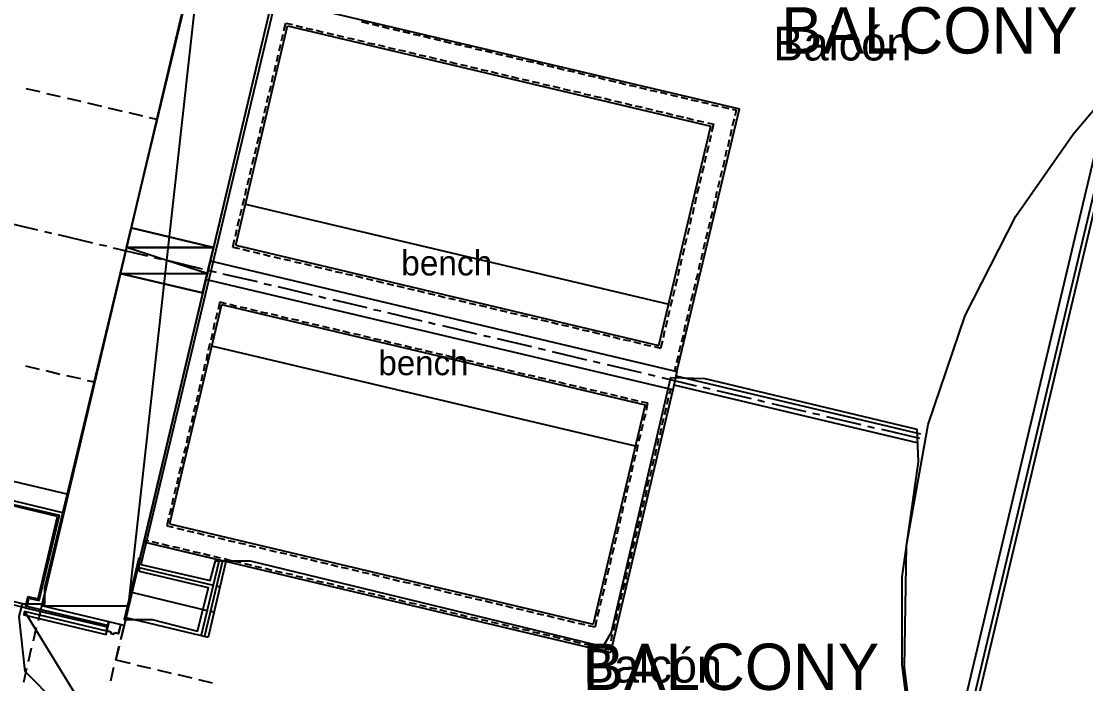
# Model space of a CAD drawing. Header units: feet. Extents: x -84 to 198, y -22 to 181.
# Drawn here: x 97.59 to 135.35, y 64.33 to 87.84 of the extents above; entities that cross this region are included whole.
import ezdxf
from ezdxf.enums import TextEntityAlignment as Align

# ---------------------------------------------------------------- set-up
doc = ezdxf.new("R2010")
doc.units = ezdxf.units.FT
for name, color, linetype in [('A-AREA-COMUN', 252, 'CONTINUOUS'), ('A-AREA-UNIDAD', 30, 'CONTINUOUS'), ('A-LINEA', 7, 'CONTINUOUS'), ('A-MURO-CONCRETO', 8, 'CONTINUOUS'), ('A-NOMBRE-ESPACIO', 2, 'CONTINUOUS'), ('A-TEXTO-PDF', 3, 'CONTINUOUS')]:
    doc.layers.add(name, color=color, linetype=linetype)

msp = doc.modelspace()

# ---------------------------------------------------------------- linework, layer by layer
at = {"layer": 'A-AREA-COMUN'}
msp.add_lwpolyline([(98.848, 63.6444), (97.728, 64.7644), (97.52, 66.72), (97.632, 67.1644), (98.432, 67.1644), (98.432, 67.7333), (104.288, 92.1778), (103.648, 92.1778), (103.52, 92.4444), (98.96, 93.5644), (98.848, 94.6844), (100.192, 100.4089), (101.12, 100.5333), (103.872, 101.4933), (104, 101.7778), (106.432, 102.3289), (96.832, 104.5689), (96.608, 104.9244)], dxfattribs=at)
msp.add_lwpolyline([(101.76, 68.8), (101.248, 66.6133), (102.24, 66.6133), (103.84, 66.2044), (104.24, 67.7333), (101.792, 68.32)], close=True, dxfattribs=at)
at = {"layer": 'A-AREA-UNIDAD'}
for points in [[(107.2, 91.0933), (101.84, 68.5689), (104.288, 68), (104.48, 68.6933), (105.712, 68.6933), (118.24, 65.6533), (118.528, 66.1689), (120.64, 75.2), (121.84, 75.1644), (129.36, 73.3689), (129.408, 72.2133), (128.832, 68.1244), (128.832, 65.0133), (129.28, 61.4044)], [(129.36, 61.4044), (128.928, 64.9244), (128.992, 69.2444), (129.76, 73.5289), (131.072, 77.4044), (132.88, 80.9244), (134.912, 83.84), (138.8, 88.4444)]]:
    msp.add_lwpolyline(points, dxfattribs=at)
at = {"layer": 'A-LINEA'}
for p, q in [((106.4933, 88.6578), (123.0667, 84.7378)), ((105.2, 79.8978), (107.04, 87.6844)), ((106.9067, 87.5111), (106.9733, 87.7778)), ((106.9733, 87.7778), (107.2133, 87.7244)), ((107.04, 87.6844), (122.0533, 84.1244)), ((107.3333, 87.6978), (107.5733, 87.6311)), ((107.6933, 87.6044), (107.9333, 87.5511)), ((109.6667, 87.8311), (109.92, 87.7644)), ((110.04, 87.7378), (110.28, 87.6844)), ((110.4, 87.6578), (110.64, 87.5911)), ((106.8267, 87.1511), (106.88, 87.3911)), ((108.0533, 87.5244), (108.3067, 87.4578)), ((108.4267, 87.4311), (108.6667, 87.3778)), ((108.7867, 87.3511), (109.0267, 87.2978)), ((109.16, 87.2578), (109.4, 87.2044)), ((110.7733, 87.5644), (111.0133, 87.5111)), ((111.1333, 87.4844), (111.3733, 87.4178)), ((111.4933, 87.3911), (111.7467, 87.3378)), ((111.8667, 87.3111), (112.1067, 87.2444)), ((106.7467, 86.7911), (106.8, 87.0311)), ((109.52, 87.1778), (109.76, 87.1244)), ((109.88, 87.0844), (110.1333, 87.0311)), ((110.2533, 87.0044), (110.4933, 86.9511)), ((110.6133, 86.9111), (110.8533, 86.8578)), ((112.2267, 87.2178), (112.4667, 87.1644)), ((112.5867, 87.1378), (112.84, 87.0711)), ((112.96, 87.0444), (113.2, 86.9911)), ((113.32, 86.9644), (113.56, 86.9111)), ((113.6933, 86.8711), (113.9333, 86.8178)), ((106.6533, 86.4178), (106.7067, 86.6578)), ((110.9733, 86.8311), (111.2267, 86.7778)), ((111.3467, 86.7511), (111.5867, 86.6844)), ((111.7067, 86.6578), (111.9467, 86.6044)), ((112.08, 86.5778), (112.32, 86.5111)), ((112.44, 86.4844), (112.68, 86.4311)), ((114.0533, 86.7911), (114.2933, 86.7378)), ((114.4133, 86.6978), (114.6667, 86.6444)), ((114.7867, 86.6178), (115.0267, 86.5644)), ((115.1467, 86.5244), (115.3867, 86.4711)), ((106.5733, 86.0578), (106.6267, 86.2978)), ((112.8, 86.4044), (113.0533, 86.3378)), ((113.1733, 86.3111), (113.4133, 86.2578)), ((113.5333, 86.2311), (113.7733, 86.1644)), ((113.8933, 86.1378), (114.1467, 86.0844)), ((115.5067, 86.4444), (115.76, 86.3911)), ((115.88, 86.3644), (116.12, 86.2978)), ((116.24, 86.2711), (116.48, 86.2178)), ((116.6, 86.1911), (116.8533, 86.1244)), ((116.9733, 86.0978), (117.2133, 86.0444)), ((106.48, 85.6844), (106.5333, 85.9378)), ((114.2667, 86.0578), (114.5067, 85.9911)), ((114.6267, 85.9644), (114.8667, 85.9111)), ((114.9867, 85.8844), (115.24, 85.8178)), ((115.36, 85.7911), (115.6, 85.7378)), ((117.3333, 86.0178), (117.5733, 85.9511)), ((117.7067, 85.9244), (117.9467, 85.8711)), ((118.0667, 85.8444), (118.3067, 85.7778)), ((118.4267, 85.7511), (118.68, 85.6978)), ((97.76, 85.4578), (98.2533, 85.3511)), ((106.4, 85.3244), (106.4533, 85.5644)), ((115.72, 85.7111), (115.96, 85.6578)), ((116.0933, 85.6178), (116.3333, 85.5644)), ((116.4533, 85.5378), (116.6933, 85.4844)), ((116.8133, 85.4444), (117.0667, 85.3911)), ((117.1867, 85.3644), (117.4267, 85.3111)), ((118.8, 85.6711), (119.04, 85.6044)), ((119.16, 85.5778), (119.4, 85.5244)), ((119.52, 85.4978), (119.7733, 85.4311)), ((119.8933, 85.4044), (120.1333, 85.3511)), ((136.2784, 85.7137), (129.8533, 58.6431)), ((136.5216, 85.4857), (130.173, 58.7375)), ((136.6481, 85.3763), (130.3393, 58.7828)), ((136.6481, 85.3763), (130.3393, 58.7828)), ((98.4933, 85.2844), (98.9733, 85.1778)), ((99.2267, 85.1111), (99.7067, 85.0044)), ((106.3067, 84.9644), (106.36, 85.2044)), ((117.5467, 85.2711), (117.7867, 85.2178)), ((117.9067, 85.1911), (118.16, 85.1378)), ((118.28, 85.1111), (118.52, 85.0444)), ((118.64, 85.0178), (118.88, 84.9644)), ((120.2533, 85.3244), (120.4933, 85.2711)), ((120.6267, 85.2311), (120.8667, 85.1778)), ((120.9867, 85.1511), (121.2267, 85.0978)), ((121.3467, 85.0578), (121.6, 85.0044)), ((121.72, 84.9778), (121.96, 84.9244)), ((99.9467, 84.9511), (100.44, 84.8311)), ((100.68, 84.7778), (101.1733, 84.6578)), ((101.4133, 84.6044), (101.8933, 84.4844)), ((106.2267, 84.5911), (106.28, 84.8444)), ((119.0133, 84.9378), (119.2533, 84.8711)), ((119.3733, 84.8444), (119.6133, 84.7911)), ((119.7333, 84.7644), (119.9867, 84.6978)), ((120.1067, 84.6711), (120.3467, 84.6178)), ((120.4667, 84.5911), (120.7067, 84.5244)), ((120.8533, 75.4178), (123.0667, 84.7378)), ((122.08, 84.8844), (122.32, 84.8311)), ((122.44, 84.8044), (122.6933, 84.7511)), ((122.8133, 84.7244), (122.96, 84.6844)), ((122.92, 84.4978), (122.96, 84.6844)), ((102.1333, 84.4311), (102.4, 84.3644)), ((106.1333, 84.2311), (106.2, 84.4711)), ((120.8267, 84.4978), (121.08, 84.4444)), ((121.2, 84.4178), (121.44, 84.3511)), ((121.56, 84.3244), (121.8, 84.2711)), ((121.9333, 84.2444), (122.16, 84.1911)), ((122.8267, 84.1378), (122.8933, 84.3778)), ((106.0533, 83.8711), (106.1067, 84.1111)), ((120.2133, 76.3378), (122.0533, 84.1244)), ((122.0933, 83.9244), (122.16, 84.1911)), ((122.7467, 83.7644), (122.8, 84.0178)), ((105.96, 83.4978), (106.0267, 83.7378)), ((122.0133, 83.5644), (122.0667, 83.8044)), ((122.6667, 83.4044), (122.72, 83.6444)), ((105.88, 83.1378), (105.9333, 83.3778)), ((121.92, 83.1911), (121.9867, 83.4311)), ((122.5733, 83.0444), (122.6267, 83.2844)), ((105.7867, 82.7644), (105.8533, 83.0178)), ((121.7467, 82.4578), (121.8133, 82.7111)), ((121.84, 82.8311), (121.8933, 83.0711)), ((122.4933, 82.6711), (122.5467, 82.9244)), ((105.7067, 82.4044), (105.76, 82.6444)), ((121.6667, 82.0978), (121.72, 82.3378)), ((122.4, 82.3111), (122.4533, 82.5511)), ((105.6133, 82.0444), (105.68, 82.2844)), ((121.5733, 81.7378), (121.64, 81.9778)), ((122.32, 81.9511), (122.3733, 82.1911)), ((105.5333, 81.6711), (105.5867, 81.9244)), ((121.4933, 81.3644), (121.5467, 81.6178)), ((122.2267, 81.5778), (122.28, 81.8178)), ((105.36, 80.9511), (105.4133, 81.1911)), ((105.44, 81.3111), (105.5067, 81.5511)), ((105.5467, 81.3511), (120.56, 77.8044)), ((121.4133, 81.0044), (121.4667, 81.2444)), ((122.1467, 81.2178), (122.2, 81.4578)), ((105.2667, 80.5778), (105.3333, 80.8311)), ((121.32, 80.6444), (121.3733, 80.8844)), ((122.0533, 80.8444), (122.12, 81.0978)), ((96.96, 80.7244), (98.1733, 80.4444)), ((105.1867, 80.2178), (105.24, 80.4578)), ((121.24, 80.2711), (121.2933, 80.5111)), ((121.9733, 80.4844), (122.0267, 80.7244)), ((98.4133, 80.3778), (98.6667, 80.3244)), ((98.9067, 80.2711), (100.12, 79.9778)), ((105.0933, 79.8311), (105.16, 80.0978)), ((121.1467, 79.9111), (121.2, 80.1511)), ((121.88, 80.1244), (121.9467, 80.3644)), ((100.36, 79.9244), (100.6133, 79.8711)), ((100.8533, 79.8044), (102.0667, 79.5244)), ((105.0933, 79.8311), (105.3333, 79.7778)), ((105.2, 79.8978), (120.2133, 76.3378)), ((105.4533, 79.7511), (105.6933, 79.6844)), ((121.0667, 79.5378), (121.12, 79.7911)), ((121.8, 79.7511), (121.8533, 80.0044)), ((102.3067, 79.4578), (102.56, 79.4044)), ((102.8, 79.3511), (104.0133, 79.0578)), ((105.8133, 79.6578), (106.0533, 79.6044)), ((106.1867, 79.5778), (106.4267, 79.5111)), ((106.5467, 79.4844), (106.7867, 79.4311)), ((106.9067, 79.4044), (107.1467, 79.3511)), ((107.28, 79.3111), (107.52, 79.2578)), ((120.9733, 79.1778), (121.0267, 79.4178)), ((121.7067, 79.3911), (121.7733, 79.6311)), ((104.2533, 79.0044), (104.5067, 78.9378)), ((107.64, 79.2311), (107.88, 79.1778)), ((108, 79.1378), (108.2533, 79.0844)), ((108.3733, 79.0578), (108.6133, 79.0044)), ((108.7333, 78.9644), (108.9733, 78.9111)), ((120.8933, 78.8178), (120.9467, 79.0578)), ((121.6267, 79.0311), (121.68, 79.2711)), ((104.7467, 78.8844), (105.96, 78.6044)), ((109.0933, 78.8844), (109.3467, 78.8311)), ((109.4667, 78.8044), (109.7067, 78.7378)), ((109.8267, 78.7111), (110.0667, 78.6578)), ((110.2, 78.6311), (110.44, 78.5644)), ((120.8, 78.4444), (120.8667, 78.6978)), ((121.5333, 78.6578), (121.6, 78.8978)), ((106.2, 78.5378), (106.4533, 78.4844)), ((106.6933, 78.4311), (107.9067, 78.1378)), ((110.56, 78.5378), (110.8, 78.4844)), ((110.92, 78.4578), (111.1733, 78.3911)), ((111.2933, 78.3644), (111.5333, 78.3111)), ((111.6533, 78.2844), (111.8933, 78.2178)), ((112.0133, 78.1911), (112.2667, 78.1378)), ((120.72, 78.0844), (120.7733, 78.3244)), ((121.36, 77.9244), (121.4267, 78.1778)), ((121.4533, 78.2978), (121.5067, 78.5378)), ((104.6933, 77.7911), (102.8533, 70.0044)), ((104.64, 77.8844), (104.5733, 77.6178)), ((104.64, 77.8844), (104.8667, 77.8311)), ((104.6933, 77.7911), (119.72, 74.2311)), ((104.9867, 77.8044), (105.2267, 77.7378)), ((108.1467, 78.0844), (108.4, 78.0178)), ((108.64, 77.9644), (109.8533, 77.6844)), ((112.3867, 78.1111), (112.6267, 78.0444)), ((112.7467, 78.0178), (112.9867, 77.9644)), ((113.12, 77.9378), (113.36, 77.8711)), ((113.48, 77.8444), (113.72, 77.7911)), ((120.6267, 77.7244), (120.6933, 77.9644)), ((121.28, 77.5644), (121.3333, 77.8044)), ((104.5467, 77.4978), (104.48, 77.2578)), ((105.36, 77.7111), (105.6, 77.6578)), ((105.72, 77.6311), (105.96, 77.5644)), ((106.08, 77.5378), (106.3333, 77.4844)), ((106.4533, 77.4578), (106.6933, 77.4044)), ((110.0933, 77.6178), (110.3467, 77.5644)), ((110.5867, 77.5111), (111.8, 77.2178)), ((113.84, 77.7644), (114.0933, 77.7111)), ((114.2133, 77.6711), (114.4533, 77.6178)), ((114.5733, 77.5911), (114.8133, 77.5378)), ((114.9333, 77.4978), (115.1867, 77.4444)), ((115.3067, 77.4178), (115.5467, 77.3644)), ((120.5467, 77.3511), (120.6, 77.5911)), ((121.1867, 77.2044), (121.2533, 77.4444)), ((104.4533, 77.1378), (104.4, 76.8978)), ((106.8133, 77.3644), (107.0533, 77.3111)), ((107.1733, 77.2844), (107.4267, 77.2311)), ((107.5467, 77.1911), (107.7867, 77.1378)), ((107.9067, 77.1111), (108.1467, 77.0578)), ((112.04, 77.1644), (112.28, 77.0978)), ((112.5333, 77.0444), (113.7467, 76.7511)), ((115.6667, 77.3244), (115.9067, 77.2711)), ((116.0267, 77.2444), (116.28, 77.1911)), ((116.4, 77.1644), (116.64, 77.0978)), ((116.76, 77.0711), (117, 77.0178)), ((120.4533, 76.9911), (120.52, 77.2311)), ((121.1067, 76.8311), (121.16, 77.0844)), ((104.3733, 76.7644), (104.32, 76.5244)), ((108.28, 77.0178), (108.52, 76.9644)), ((108.64, 76.9378), (108.88, 76.8844)), ((109, 76.8578), (109.2533, 76.7911)), ((109.3733, 76.7644), (109.6133, 76.7111)), ((109.7333, 76.6844), (109.9733, 76.6178)), ((113.9867, 76.6978), (114.2267, 76.6444)), ((117.1333, 76.9911), (117.3733, 76.9244)), ((117.4933, 76.8978), (117.7333, 76.8444)), ((117.8533, 76.8178), (118.1067, 76.7511)), ((118.2267, 76.7244), (118.4667, 76.6711)), ((120.3733, 76.6178), (120.4267, 76.8711)), ((121.0267, 76.4711), (121.08, 76.7111)), ((104.28, 76.4044), (104.2267, 76.1644)), ((104.3467, 76.3244), (119.3733, 72.7778)), ((110.0933, 76.5911), (110.3467, 76.5378)), ((110.4667, 76.5111), (110.7067, 76.4444)), ((110.8267, 76.4178), (111.0667, 76.3644)), ((111.2, 76.3378), (111.44, 76.2711)), ((114.48, 76.5911), (115.6933, 76.2978)), ((118.5867, 76.6444), (118.8267, 76.5778)), ((118.9467, 76.5511), (119.2, 76.4978)), ((119.32, 76.4711), (119.56, 76.4044)), ((119.68, 76.3778), (119.92, 76.3244)), ((120.0533, 76.2978), (120.28, 76.2444)), ((120.28, 76.2444), (120.3467, 76.4978)), ((120.9333, 76.1111), (120.9867, 76.3511)), ((104.2, 76.0444), (104.1467, 75.7911)), ((111.56, 76.2444), (111.8, 76.1911)), ((111.92, 76.1644), (112.1733, 76.0978)), ((112.2933, 76.0711), (112.5333, 76.0178)), ((112.6533, 75.9911), (112.8933, 75.9244)), ((113.0133, 75.8978), (113.2667, 75.8444)), ((115.9333, 76.2444), (116.1733, 76.1778)), ((116.4267, 76.1244), (117.64, 75.8311)), ((120.8533, 75.7378), (120.9067, 75.9778)), ((97.7467, 75.6178), (98.2267, 75.4978)), ((104.1067, 75.6711), (104.0533, 75.4311)), ((113.3867, 75.8178), (113.6267, 75.7644)), ((113.7467, 75.7244), (113.9867, 75.6711)), ((114.1067, 75.6444), (114.36, 75.5911)), ((114.48, 75.5511), (114.72, 75.4978)), ((117.88, 75.7778), (118.12, 75.7244)), ((118.3733, 75.6578), (119.5867, 75.3778)), ((120.7733, 75.4311), (120.8133, 75.6178)), ((98.48, 75.4444), (98.96, 75.3244)), ((99.2, 75.2711), (99.6933, 75.1644)), ((104.0267, 75.3111), (103.9733, 75.0711)), ((114.84, 75.4711), (115.08, 75.4178)), ((115.2133, 75.3778), (115.4533, 75.3244)), ((115.5733, 75.2978), (115.8133, 75.2444)), ((115.9333, 75.2178), (116.1867, 75.1511)), ((119.8267, 75.3244), (120.0667, 75.2578)), ((120.32, 75.2044), (121.5333, 74.9111)), ((120.8133, 75.2578), (129.4933, 73.2044)), ((99.9333, 75.0978), (100.2, 75.0444)), ((103.9333, 74.9511), (103.88, 74.6978)), ((116.3067, 75.1244), (116.5467, 75.0711)), ((116.6667, 75.0444), (116.9067, 74.9778)), ((117.0267, 74.9511), (117.28, 74.8978)), ((117.4, 74.8711), (117.64, 74.8044)), ((117.76, 74.7778), (118, 74.7244)), ((120.6267, 74.7911), (120.5733, 74.6044)), ((120.7467, 74.9378), (129.4133, 72.8844)), ((121.7733, 74.8578), (122.0133, 74.8044)), ((103.8533, 74.5778), (103.8, 74.3378)), ((118.1333, 74.6978), (118.3733, 74.6311)), ((120.7067, 74.7644), (118.4933, 65.4444)), ((118.4933, 74.6044), (118.7333, 74.5511)), ((118.8533, 74.5244), (119.1067, 74.4578)), ((119.2267, 74.4311), (119.4667, 74.3778)), ((120.5467, 74.4844), (120.4933, 74.2444)), ((122.2667, 74.7378), (123.48, 74.4578)), ((123.72, 74.4044), (123.96, 74.3378)), ((103.7733, 74.2178), (103.7067, 73.9778)), ((119.72, 74.2311), (117.88, 66.4444)), ((119.5867, 74.3511), (119.8133, 74.2978)), ((119.8133, 74.2978), (119.76, 74.0311)), ((120.4667, 74.1244), (120.4, 73.8711)), ((124.2133, 74.2844), (125.4267, 73.9911)), ((103.68, 73.8444), (103.6267, 73.6044)), ((119.7333, 73.9111), (119.6667, 73.6711)), ((120.3733, 73.7511), (120.32, 73.5111)), ((125.6667, 73.9378), (125.9067, 73.8844)), ((126.16, 73.8178), (127.3733, 73.5378)), ((103.6, 73.4844), (103.5333, 73.2444)), ((119.64, 73.5378), (119.5867, 73.2978)), ((120.2933, 73.3911), (120.24, 73.1511)), ((127.6133, 73.4711), (127.8533, 73.4178)), ((128.1067, 73.3644), (129.4533, 73.0444)), ((103.5067, 73.1244), (103.4533, 72.8711)), ((119.56, 73.1778), (119.4933, 72.9378)), ((120.2, 73.0311), (120.1467, 72.7778)), ((92.7733, 72.5911), (99.2533, 71.0578)), ((103.4267, 72.7511), (103.36, 72.5111)), ((119.4667, 72.8178), (119.4133, 72.5644)), ((120.12, 72.6578), (120.0667, 72.4178)), ((103.3333, 72.3911), (103.28, 72.1511)), ((119.3867, 72.4444), (119.32, 72.2044)), ((120.0267, 72.2978), (119.9733, 72.0578)), ((93.28, 71.7911), (99.1067, 70.4044)), ((103.2533, 72.0311), (103.1867, 71.7778)), ((119.2933, 72.0844), (119.24, 71.8444)), ((119.9467, 71.9244), (119.8933, 71.6844)), ((93.3733, 71.6178), (98.9467, 70.3111)), ((98.88, 70.2711), (93.4133, 71.5644)), ((103.16, 71.6578), (103.1067, 71.4178)), ((119.2133, 71.7244), (119.16, 71.4711)), ((119.8533, 71.5644), (119.8, 71.3244)), ((103.08, 71.2978), (103.0133, 71.0578)), ((119.04, 70.9911), (118.9867, 70.7511)), ((119.12, 71.3511), (119.0667, 71.1111)), ((119.7733, 71.2044), (119.72, 70.9511)), ((102.9867, 70.9244), (102.9333, 70.6844)), ((118.9467, 70.6178), (118.8933, 70.3778)), ((119.6933, 70.8311), (119.6267, 70.5911)), ((98.1867, 67.3511), (98.88, 70.2711)), ((98.2267, 67.2844), (98.9467, 70.3111)), ((102.9067, 70.5644), (102.84, 70.3244)), ((118.8667, 70.2578), (118.8133, 70.0178)), ((119.6, 70.4711), (119.5467, 70.2311)), ((102.8133, 70.2044), (102.76, 69.9378)), ((102.76, 69.9378), (102.9867, 69.8844)), ((102.8533, 70.0044), (117.88, 66.4444)), ((103.1067, 69.8578), (103.36, 69.7911)), ((118.7733, 69.8978), (118.72, 69.6444)), ((119.52, 70.1111), (119.4533, 69.8578)), ((103.48, 69.7644), (103.72, 69.7111)), ((103.84, 69.6844), (104.08, 69.6178)), ((104.2, 69.5911), (104.4533, 69.5378)), ((104.5733, 69.5111), (104.8133, 69.4578)), ((118.6933, 69.5244), (118.64, 69.2844)), ((119.4267, 69.7378), (119.3733, 69.4978)), ((101.9333, 69.3644), (118.4933, 65.4444)), ((101.9333, 69.3644), (104.8533, 68.6711)), ((101.96, 69.4444), (102.1067, 69.4044)), ((102.2267, 69.3778), (102.4667, 69.3244)), ((102.5867, 69.2978), (102.84, 69.2311)), ((102.96, 69.2044), (103.2, 69.1511)), ((103.32, 69.1244), (103.56, 69.0578)), ((104.9333, 69.4178), (105.1733, 69.3644)), ((105.2933, 69.3378), (105.5467, 69.2844)), ((105.6667, 69.2444), (105.9067, 69.1911)), ((106.0267, 69.1644), (106.2667, 69.1111)), ((118.6133, 69.1644), (118.5467, 68.9244)), ((119.3467, 69.3778), (119.28, 69.1378)), ((103.68, 69.0311), (103.9333, 68.9778)), ((104.6133, 68.7244), (103.9733, 66.0578)), ((104.0533, 68.9511), (104.2933, 68.8844)), ((104.4133, 68.8578), (104.6533, 68.8044)), ((104.7867, 68.7778), (105.0267, 68.7111)), ((106.4, 69.0711), (106.64, 69.0178)), ((106.76, 68.9911), (107, 68.9378)), ((107.12, 68.9111), (107.3733, 68.8444)), ((107.4933, 68.8178), (107.7333, 68.7644)), ((107.8533, 68.7378), (108.0933, 68.6711)), ((118.52, 68.8044), (118.4667, 68.5511)), ((119.2533, 69.0044), (119.2, 68.7644)), ((101.72, 68.4711), (104.4, 67.8311)), ((104.7333, 68.6978), (104.0933, 66.0178)), ((104.8533, 68.6711), (104.2267, 65.9911)), ((105.1467, 68.6844), (105.3867, 68.6311)), ((105.5067, 68.6044), (105.76, 68.5378)), ((105.88, 68.5111), (106.12, 68.4578)), ((106.24, 68.4311), (106.48, 68.3644)), ((108.2133, 68.6444), (108.4667, 68.5911)), ((108.5867, 68.5644), (108.8267, 68.4978)), ((108.9467, 68.4711), (109.1867, 68.4178)), ((109.32, 68.3911), (109.56, 68.3244)), ((118.44, 68.4311), (118.3733, 68.1911)), ((119.1733, 68.6444), (119.1067, 68.4044)), ((106.6, 68.3378), (106.8533, 68.2844)), ((106.9733, 68.2578), (107.2133, 68.2044)), ((107.3333, 68.1644), (107.5733, 68.1111)), ((107.7067, 68.0844), (107.9467, 68.0311)), ((108.0667, 67.9911), (108.3067, 67.9378)), ((109.68, 68.2978), (109.92, 68.2444)), ((110.04, 68.2178), (110.2933, 68.1511)), ((110.4133, 68.1244), (110.6533, 68.0711)), ((110.7733, 68.0444), (111.0133, 67.9778)), ((118.3467, 68.0711), (118.2933, 67.8311)), ((119.08, 68.2844), (119.0267, 68.0311)), ((104.52, 67.8044), (104.64, 67.7778)), ((108.4267, 67.9111), (108.68, 67.8578)), ((108.8, 67.8178), (109.04, 67.7644)), ((109.16, 67.7378), (109.4, 67.6844)), ((109.52, 67.6578), (109.7733, 67.5911)), ((111.1333, 67.9511), (111.3867, 67.8978)), ((111.5067, 67.8711), (111.7467, 67.8178)), ((111.8667, 67.7778), (112.1067, 67.7244)), ((112.24, 67.6978), (112.48, 67.6444)), ((112.6, 67.6044), (112.84, 67.5511)), ((118.2667, 67.6978), (118.2, 67.4578)), ((119, 67.9111), (118.9333, 67.6711)), ((97.8, 67.0711), (97.8667, 67.3644)), ((97.8267, 67.4311), (98.1867, 67.3511)), ((97.8667, 67.3644), (98.2267, 67.2844)), ((101.5067, 67.5778), (104.1867, 66.9378)), ((101.5067, 67.5778), (104.1867, 66.9378)), ((109.8933, 67.5644), (110.1333, 67.5111)), ((110.2533, 67.4844), (110.4933, 67.4178)), ((110.6267, 67.3911), (110.8667, 67.3378)), ((110.9867, 67.3111), (111.2267, 67.2444)), ((111.3467, 67.2178), (111.6, 67.1644)), ((112.96, 67.5244), (113.2, 67.4711)), ((113.3333, 67.4311), (113.5733, 67.3778)), ((113.6933, 67.3511), (113.9333, 67.2978)), ((114.0533, 67.2711), (114.3067, 67.2044)), ((118.1733, 67.3378), (118.12, 67.0978)), ((118.9067, 67.5511), (118.8533, 67.3111)), ((97.7204, 66.8869), (99.9411, 63.2719)), ((100.6667, 66.4044), (97.8, 67.0711)), ((98.2, 66.5778), (98.32, 67.0978)), ((104.3067, 66.9111), (104.4267, 66.8844)), ((104.3067, 66.9111), (104.4267, 66.8844)), ((111.72, 67.1378), (111.96, 67.0711)), ((112.08, 67.0444), (112.32, 66.9911)), ((112.44, 66.9644), (112.6933, 66.8978)), ((112.8133, 66.8711), (113.0533, 66.8178)), ((114.4267, 67.1778), (114.6667, 67.1244)), ((114.7867, 67.0978), (115.0267, 67.0311)), ((115.1467, 67.0044), (115.4, 66.9511)), ((115.52, 66.9244), (115.76, 66.8578)), ((118.0933, 66.9778), (118.0267, 66.7244)), ((118.8267, 67.1911), (118.76, 66.9378)), ((100.6133, 66.2178), (100.6933, 66.5244)), ((100.6933, 66.5111), (100.6933, 66.5111)), ((101.3067, 66.6844), (104.2267, 65.9911)), ((113.1733, 66.7911), (113.4133, 66.7244)), ((113.5333, 66.6978), (113.7867, 66.6444)), ((113.9067, 66.6178), (114.1467, 66.5644)), ((114.2667, 66.5244), (114.5067, 66.4711)), ((115.88, 66.8311), (116.12, 66.7778)), ((116.2533, 66.7511), (116.4933, 66.6844)), ((116.6133, 66.6578), (116.8533, 66.6044)), ((116.9733, 66.5778), (117.2267, 66.5111)), ((117.3467, 66.4844), (117.5867, 66.4311)), ((118, 66.6044), (117.9467, 66.3511)), ((118.6533, 66.4578), (118.6, 66.2178)), ((118.7333, 66.8178), (118.68, 66.5778)), ((98.0267, 65.8578), (98.1333, 66.3378)), ((100.6267, 66.2178), (100.6267, 66.2178)), ((100.7733, 66.1644), (100.6267, 66.2044)), ((100.76, 66.1644), (100.76, 66.1644)), ((100.7861, 66.1532), (100.7713, 66.1772)), ((100.88, 66.1244), (100.88, 66.0978)), ((100.9046, 66.1372), (100.8805, 66.1224)), ((100.8933, 66.1244), (100.8933, 66.1244)), ((101.12, 65.8978), (101.24, 66.4044)), ((101.24, 66.4044), (101.12, 65.9111)), ((114.64, 66.4444), (114.88, 66.3911)), ((115, 66.3511), (115.24, 66.2978)), ((115.36, 66.2711), (115.6133, 66.2178)), ((115.7333, 66.1778), (115.9733, 66.1244)), ((116.0933, 66.0978), (116.3333, 66.0444)), ((117.7067, 66.4044), (117.9467, 66.3511)), ((118.56, 66.0844), (118.5067, 65.8444)), ((116.4533, 66.0178), (116.7067, 65.9511)), ((116.8267, 65.9244), (117.0667, 65.8711)), ((117.1867, 65.8444), (117.4267, 65.7778)), ((117.56, 65.7511), (117.8, 65.6978)), ((118.48, 65.7244), (118.44, 65.5378)), ((97.8533, 65.1244), (97.96, 65.6044)), ((101.0667, 65.6711), (100.9467, 65.1778)), ((100.9467, 65.1644), (101.0533, 65.6444)), ((117.92, 65.6711), (118.16, 65.6044)), ((118.28, 65.5778), (118.44, 65.5378)), ((100.9467, 65.1778), (101.4533, 65.0578)), ((101.6933, 64.9911), (102.1733, 64.8844)), ((97.68, 64.3911), (97.7867, 64.8844)), ((100.7733, 64.4311), (100.88, 64.9244)), ((102.4267, 64.8311), (102.9067, 64.7111)), ((103.1467, 64.6578), (103.64, 64.5378)), ((103.88, 64.4844), (104.36, 64.3644))]:
    msp.add_line(p, q, dxfattribs=at)
for points in [[(107.2, 91.6178), (101.24, 66.4044), (98.32, 67.0978), (104.28, 92.3111), (107.2, 91.6178)], [(104.0267, 78.2044), (104.4133, 79.8178), (101.4933, 80.5111), (101.1067, 78.8978), (104.0267, 78.2044)], [(104.2933, 79.3378), (120.8533, 75.4178), (120.7067, 74.7644), (104.1333, 78.6844)], [(97.7333, 67.0311), (94.9867, 67.6844), (95.0133, 67.8044), (97.7733, 67.1511), (97.7333, 67.0311)], [(97.8267, 67.4311), (97.7333, 67.0311), (100.6533, 66.3511)], [(100.6267, 66.2044), (97.7067, 66.8978), (97.68, 66.7778), (100.6, 66.0844), (100.6267, 66.2044)], [(100.7067, 66.5244), (100.7333, 66.5244), (100.72, 66.5111), (100.6933, 66.5111), (100.6267, 66.2178), (100.7733, 66.1778)], [(100.7733, 66.1511), (100.7733, 66.1244), (100.7733, 66.1244)], [(100.7867, 66.1511), (100.7733, 66.1244), (100.8667, 66.0978), (100.88, 66.1378)], [(100.7733, 66.1111), (100.8667, 66.0978), (100.8667, 66.0978)], [(100.8933, 66.1378), (101.04, 66.1111), (101.04, 66.1111)], [(100.9067, 66.1511), (101.04, 66.1111), (101.12, 66.4178), (101.0933, 66.4311), (101.12, 66.4311)], [(101.0533, 66.1111), (101.12, 66.4178), (101.12, 66.4178)]]:
    msp.add_lwpolyline(points, dxfattribs=at)
at = {"layer": 'A-MURO-CONCRETO'}
for points in [[(104.12, 91.6178), (98.32, 67.0978), (101.4, 67.0978), (104.12, 91.6178)], [(104.12, 91.6178), (107.2, 91.6178), (101.4, 67.0978), (104.12, 91.6178), (104.12, 91.6178)], [(101.4933, 80.5111), (104.4133, 79.8178), (101.32, 79.8178), (101.4933, 80.5111), (101.4933, 80.5111)], [(101.32, 79.8178), (101.1067, 78.8978), (104.1867, 78.8978), (101.32, 79.8178)], [(101.32, 79.8178), (104.4133, 79.8178), (104.1867, 78.8978), (101.32, 79.8178), (101.32, 79.8178)], [(101.1067, 78.8978), (104.1867, 78.8978), (104.0267, 78.2044), (101.1067, 78.8978), (101.1067, 78.8978)], [(98.32, 67.0978), (101.4, 67.0978), (101.24, 66.4044), (98.32, 67.0978), (98.32, 67.0978)]]:
    msp.add_lwpolyline(points, dxfattribs=at)

# ---------------------------------------------------------------- texts
at = {"layer": 'A-NOMBRE-ESPACIO'}
for p in [(126.72, 86.4533), (120, 64.3733)]:
    msp.add_text('Balcón', height=1.2, dxfattribs=at).set_placement(p, align=Align.CENTER)
at = {"layer": 'A-TEXTO-PDF'}
for s, height, p in [('BALCONY', 1.646, (129.8098, 86.6985)), ('bench', 0.886, (112.6863, 78.8235)), ('bench', 0.876, (111.8598, 75.2835)), ('BALCONY', 1.646, (122.7698, 64.1118))]:
    msp.add_text(s, height=height, dxfattribs=at).set_placement(p, align=Align.CENTER)

doc.saveas('drawing.dxf')
